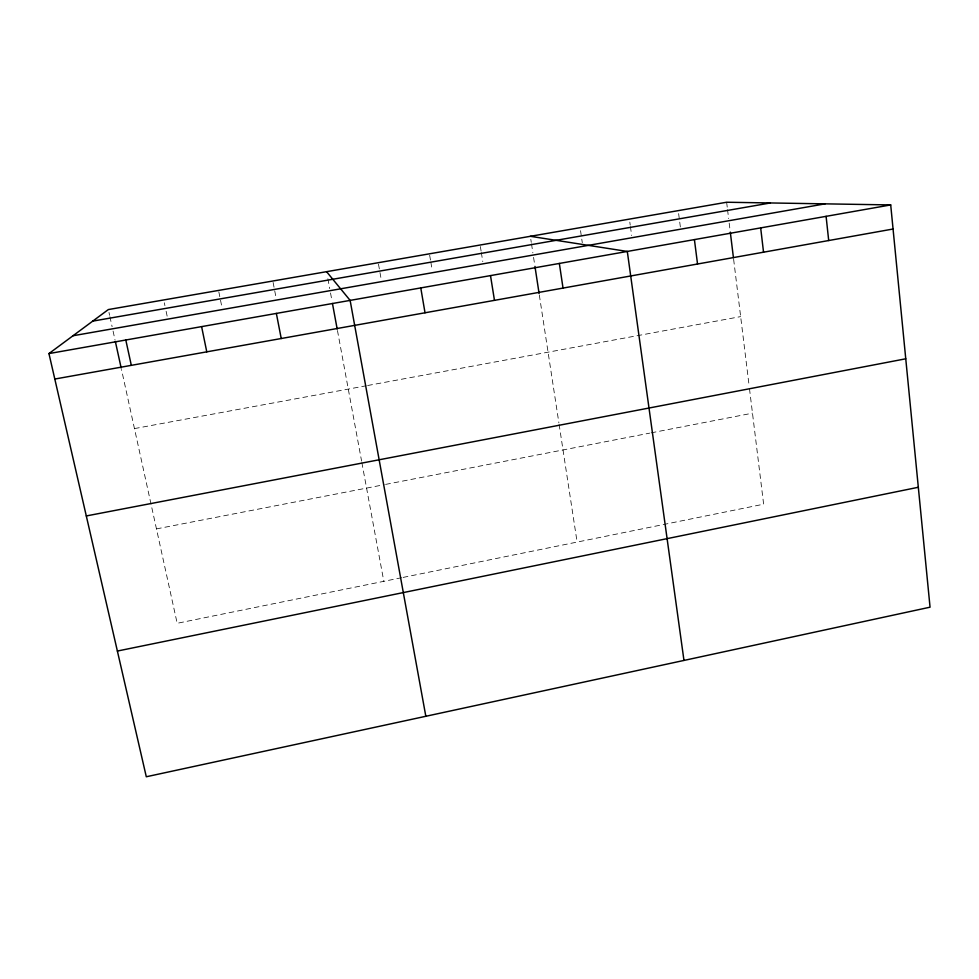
<?xml version="1.0" encoding="UTF-8"?>
<svg xmlns="http://www.w3.org/2000/svg" width="979" height="979" viewBox="0 0 979 979"><rect width="100%" height="100%" fill="white"/><g stroke="black" fill="none" stroke-linecap="round" stroke-linejoin="round"><path stroke-width="0.73" stroke-dasharray="4.89 3.67" d="M401.623 577.708L177.175 623.293L121.494 369.487M403.103 577.414L763.632 504.197L749.339 387.525M156.469 528.893L384.147 484.691M385.616 484.397L649.677 433.134M651.17 432.84L752.472 413.175M134.466 428.582L366.158 385.787M367.639 385.506L740.65 316.609M108.975 312.411L109.599 315.275M109.917 316.694L112.108 326.692M113.075 331.073L115.008 339.933M164.325 302.792L164.925 305.644M166.124 311.334L167.323 317.012M218.831 291.852L221.976 307.443M273.104 282.429L276.102 297.959M327.879 278.721L329.703 288.572M330.523 292.978L331.905 300.492M337.461 330.523L361.594 461.097M361.863 462.59L383.817 581.33M378.494 264.122L381.223 279.541M429.659 255.225L430.601 260.818M430.846 262.213L432.253 270.608M480.371 246.537L481.093 251.065M481.338 252.582L482.794 261.638M530.814 239.317L531.267 242.327M531.499 243.832L532.882 252.863M533.567 257.379L534.718 264.893M539.319 294.997L558.887 422.879M559.107 424.384L577.108 542.072M580.547 230.677L582.285 242.67M629.815 222.111L630.219 225.097M630.427 226.59L631.663 235.56M678.631 213.618L680.368 227.03M726.638 202.237L727.36 208.184M727.544 209.665L728.633 218.574M729.184 223.077L730.114 230.616M733.626 259.276L749.155 386.007"/><path stroke-width="1.47" d="M48.95 353.578L108.351 309.56L726.638 202.237L890.706 204.929L930.05 607.188L146.299 776.763L48.95 353.578L890.706 204.929M117.382 651.047L918.326 487.273M86.299 515.945L905.759 358.791M54.812 379.044L893.068 229.013M73.021 335.748L825.064 203.852M92.748 321.124L770.4 202.959M530.349 236.306L627.306 251.444L683.966 660.421M326.582 271.685L350.127 300.394L425.828 716.273M115.338 341.414L121.176 368.006M125.801 340.007L131.321 365.351M201.601 326.619L206.777 351.84M276.359 313.415L281.23 338.514M332.456 303.49L337.18 329.017M420.774 287.912L425.021 312.778M490.503 275.601L494.468 300.357M534.95 266.398L539.099 293.492M559.352 263.449L563.023 288.083M694.417 239.598L697.537 264.012M730.297 232.121L733.442 257.771M760.671 227.887L763.534 252.203M826.092 216.335L828.699 240.54"/></g></svg>
